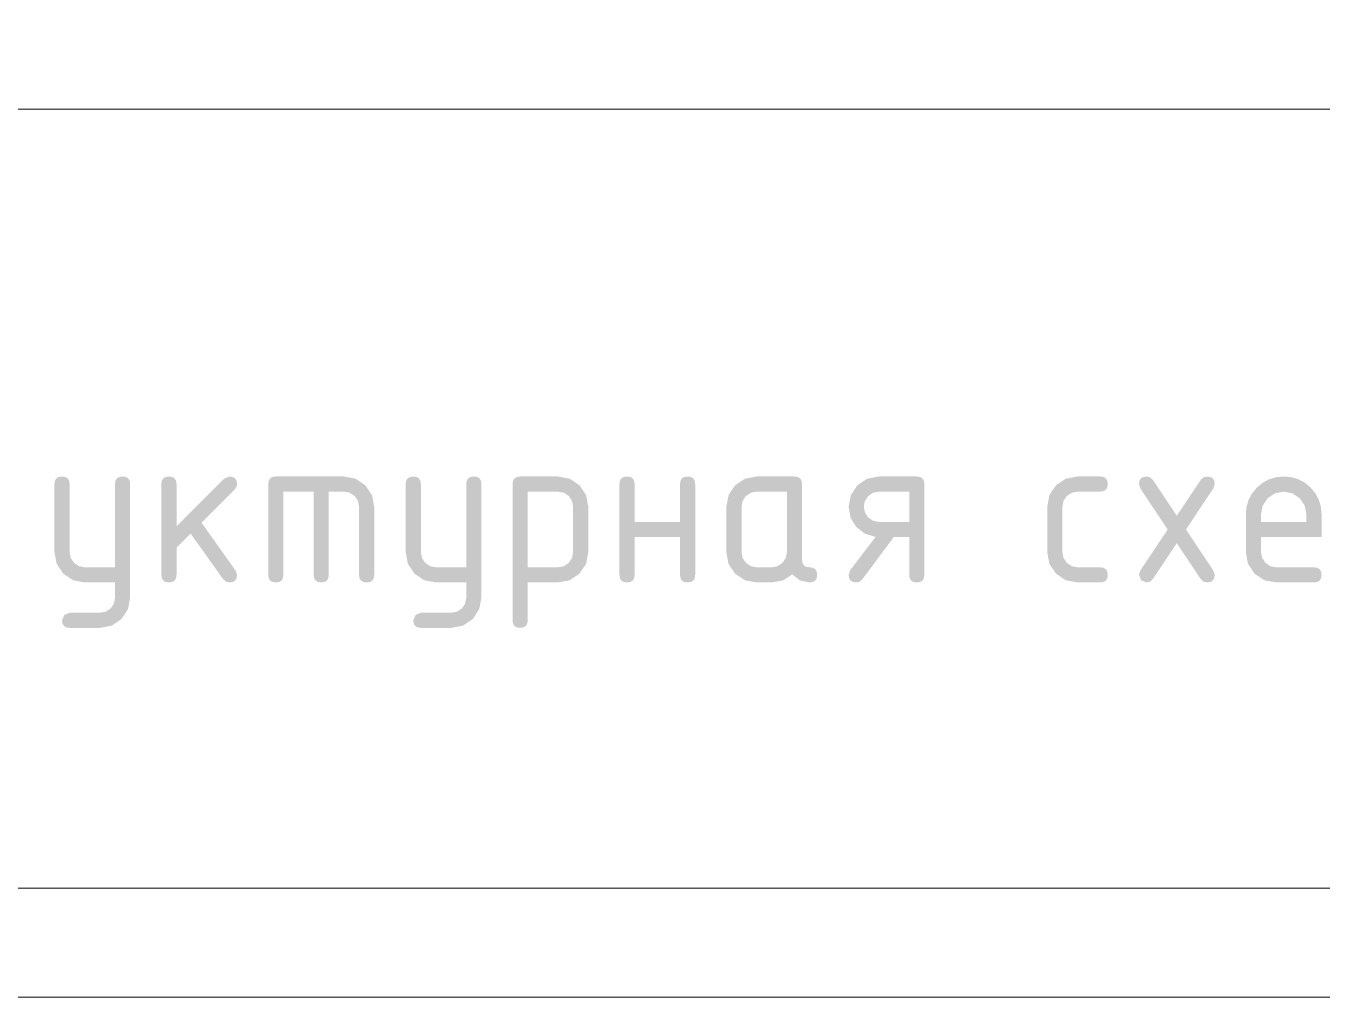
# Model space of a CAD drawing. Header units: millimetres. Extents: x 0 to 420, y 0 to 297.
# Drawn here: x 338.16 to 358.8, y 0 to 15.47 of the extents above; entities that cross this region are included whole.
import ezdxf

# ---------------------------------------------------------------- set-up
doc = ezdxf.new("R2010")
doc.units = ezdxf.units.MM

msp = doc.modelspace()

# ---------------------------------------------------------------- hatches: boundary and pattern name
for points in [[(339.579908, 6.358583), (339.579908, 6.603323), (339.098145, 6.603323), (338.910801, 6.638463), (338.755289, 6.743883), (338.650627, 6.899463), (338.615832, 7.085636), (338.615832, 8.169876), (338.623377, 8.22269), (338.646011, 8.260414), (338.683735, 8.283048), (338.736548, 8.290593), (338.789361, 8.283048), (338.827085, 8.260414), (338.84972, 8.22269), (338.857264, 8.169876), (338.857264, 7.085636), (338.875041, 6.993445), (338.928371, 6.91531), (339.00623, 6.86198), (339.098145, 6.844204), (339.579908, 6.844204), (339.579908, 8.169876), (339.587452, 8.22269), (339.610087, 8.260414), (339.64781, 8.283048), (339.700624, 8.290593), (339.753437, 8.283048), (339.791161, 8.260414), (339.813795, 8.22269), (339.82134, 8.169876), (339.82134, 6.362442), (339.786682, 6.176475), (339.682985, 6.020688), (339.529265, 5.915268), (339.344539, 5.880128), (338.857264, 5.880128), (338.804451, 5.887673), (338.766727, 5.910307), (338.744093, 5.948031), (338.736548, 6.000844), (338.772928, 6.084629), (338.857264, 6.121009), (339.339026, 6.121009), (339.433009, 6.137959), (339.510454, 6.188809), (339.562544, 6.265221)], [(340.559059, 7.497945), (341.316429, 8.255866), (341.402419, 8.290593), (341.455232, 8.283048), (341.492956, 8.260414), (341.51559, 8.22269), (341.523135, 8.169876), (341.513764, 8.12509), (341.486204, 8.086092), (340.957037, 7.556374), (341.498881, 6.793492), (341.523135, 6.721834), (341.51559, 6.66983), (341.492956, 6.632813), (341.455232, 6.610678), (341.402419, 6.603323), (341.34523, 6.616138), (341.302098, 6.654586), (340.783404, 7.382741), (340.559059, 7.158396), (340.559059, 6.724039), (340.551515, 6.671225), (340.52888, 6.633502), (340.491157, 6.610867), (340.438343, 6.603323), (340.38553, 6.610867), (340.347806, 6.633502), (340.325172, 6.671225), (340.317627, 6.724039), (340.317627, 8.169876), (340.325172, 8.22269), (340.347806, 8.260414), (340.38553, 8.283048), (340.438343, 8.290593), (340.491157, 8.283048), (340.52888, 8.260414), (340.551515, 8.22269), (340.559059, 8.169876)], [(342.140138, 8.290593), (343.22493, 8.290593), (343.410414, 8.255453), (343.566132, 8.150033), (343.671552, 7.994245), (343.706692, 7.808279), (343.706692, 6.724039), (343.699147, 6.671225), (343.676513, 6.633502), (343.638789, 6.610867), (343.585976, 6.603323), (343.533249, 6.610867), (343.495715, 6.633502), (343.47327, 6.671225), (343.465811, 6.724039), (343.465811, 7.808279), (343.448448, 7.902537), (343.396358, 7.980258), (343.318706, 8.032348), (343.22493, 8.049712), (342.983498, 8.049712), (342.983498, 6.724039), (342.975962, 6.671225), (342.953388, 6.633502), (342.915828, 6.610867), (342.863333, 6.603323), (342.81052, 6.610867), (342.772796, 6.633502), (342.750161, 6.671225), (342.742617, 6.724039), (342.742617, 8.049712), (342.260855, 8.049712), (342.260855, 6.724039), (342.25331, 6.671225), (342.230676, 6.633502), (342.192952, 6.610867), (342.140138, 6.603323), (342.087325, 6.610867), (342.049601, 6.633502), (342.026967, 6.671225), (342.019422, 6.724039), (342.019422, 8.169876), (342.026967, 8.22269), (342.049601, 8.260414), (342.087325, 8.283048)], [(345.172059, 6.358583), (345.172059, 6.603323), (344.690297, 6.603323), (344.502953, 6.638463), (344.347441, 6.743883), (344.242779, 6.899463), (344.207984, 7.085636), (344.207984, 8.169876), (344.215528, 8.22269), (344.238163, 8.260414), (344.275886, 8.283048), (344.3287, 8.290593), (344.381513, 8.283048), (344.419237, 8.260414), (344.441871, 8.22269), (344.449416, 8.169876), (344.449416, 7.085636), (344.467193, 6.993445), (344.520523, 6.91531), (344.598382, 6.86198), (344.690297, 6.844204), (345.172059, 6.844204), (345.172059, 8.169876), (345.179604, 8.22269), (345.202238, 8.260414), (345.239962, 8.283048), (345.292775, 8.290593), (345.345589, 8.283048), (345.383312, 8.260414), (345.405947, 8.22269), (345.413491, 8.169876), (345.413491, 6.362442), (345.378834, 6.176475), (345.275136, 6.020688), (345.121416, 5.915268), (344.93669, 5.880128), (344.449416, 5.880128), (344.396603, 5.887673), (344.358879, 5.910307), (344.336245, 5.948031), (344.3287, 6.000844), (344.36508, 6.084629), (344.449416, 6.121009), (344.931178, 6.121009), (345.02516, 6.137959), (345.102606, 6.188809), (345.154696, 6.265221)], [(347.853006, 7.326517), (347.853006, 6.724039), (347.845461, 6.671225), (347.822827, 6.633502), (347.785103, 6.610867), (347.73229, 6.603323), (347.679477, 6.610867), (347.641753, 6.633502), (347.619119, 6.671225), (347.611574, 6.724039), (347.611574, 8.169876), (347.619119, 8.22269), (347.641753, 8.260414), (347.679477, 8.283048), (347.73229, 8.290593), (347.785103, 8.283048), (347.822827, 8.260414), (347.845461, 8.22269), (347.853006, 8.169876), (347.853006, 7.567398), (348.575649, 7.567398), (348.575649, 8.169876), (348.583194, 8.22269), (348.605828, 8.260414), (348.643552, 8.283048), (348.696366, 8.290593), (348.749179, 8.283048), (348.786903, 8.260414), (348.809537, 8.22269), (348.817082, 8.169876), (348.817082, 6.724039), (348.809537, 6.671225), (348.786903, 6.633502), (348.749179, 6.610867), (348.696366, 6.603323), (348.643552, 6.610867), (348.605828, 6.633502), (348.583194, 6.671225), (348.575649, 6.724039), (348.575649, 7.326517)], [(354.66396, 7.808279), (354.66396, 7.085636), (354.681737, 6.993445), (354.735067, 6.91531), (354.812926, 6.86198), (354.904841, 6.844204), (355.266438, 6.844204), (355.318933, 6.836668), (355.356493, 6.814094), (355.379067, 6.776533), (355.386603, 6.724039), (355.379067, 6.671225), (355.356493, 6.633502), (355.318933, 6.610867), (355.266438, 6.603323), (354.904841, 6.603323), (354.717497, 6.638118), (354.561985, 6.74278), (354.457323, 6.898292), (354.422528, 7.085636), (354.422528, 7.808279), (354.457323, 7.995141), (354.561985, 8.150584), (354.717497, 8.255522), (354.904841, 8.290593), (355.266438, 8.290593), (355.318933, 8.283048), (355.356493, 8.260414), (355.379067, 8.22269), (355.386603, 8.169876), (355.379067, 8.117149), (355.356493, 8.079615), (355.318933, 8.05717), (355.266438, 8.049712), (354.904841, 8.049712), (354.811755, 8.032004), (354.733964, 7.979156), (354.681392, 7.900952)], [(356.631377, 7.446682), (357.067939, 6.791287), (357.088334, 6.724039), (357.08079, 6.671225), (357.058155, 6.633502), (357.020431, 6.610867), (356.967618, 6.603323), (356.909603, 6.616552), (356.867297, 6.656239), (356.485305, 7.229503), (356.103864, 6.656239), (356.061351, 6.616552), (356.003543, 6.603323), (355.918104, 6.6386), (355.882826, 6.724039), (355.903221, 6.791287), (356.339233, 7.446682), (355.903221, 8.102628), (355.882826, 8.169876), (355.890371, 8.22269), (355.913006, 8.260414), (355.950729, 8.283048), (356.003543, 8.290593), (356.061351, 8.277363), (356.103864, 8.237676), (356.485305, 7.666066), (356.867297, 8.237676), (356.909603, 8.277363), (356.967618, 8.290593), (357.020431, 8.283151), (357.058155, 8.260827), (357.08079, 8.22362), (357.088334, 8.17153), (357.067939, 8.102628)]]:
    msp.add_hatch(color=7).paths.add_polyline_path(points, flags=0)
h = msp.add_hatch(color=7)
h.paths.add_polyline_path([(345.909779, 8.169876), (345.917324, 8.22269), (345.939958, 8.260414), (345.977682, 8.283048), (346.030495, 8.290593), (346.632973, 8.290593), (346.819835, 8.255522), (346.975278, 8.150584), (347.080216, 7.995141), (347.115287, 7.808279), (347.115287, 7.085636), (347.080216, 6.899463), (346.975278, 6.743883), (346.819835, 6.638463), (346.632973, 6.603323), (346.151211, 6.603323), (346.151211, 6.000844), (346.143666, 5.948031), (346.121032, 5.910307), (346.083308, 5.887673), (346.030495, 5.880128), (345.977682, 5.887673), (345.939958, 5.910307), (345.917324, 5.948031), (345.909779, 6.000844)], flags=0)
h.paths.add_polyline_path([(346.151211, 8.049712), (346.151211, 6.844204), (346.632973, 6.844204), (346.725577, 6.861636), (346.803299, 6.914208), (346.856146, 6.992274), (346.873854, 7.085636), (346.873854, 7.808279), (346.856491, 7.902537), (346.804401, 7.980258), (346.726955, 8.032348), (346.632973, 8.049712)], flags=0)
h = msp.add_hatch(color=7)
h.paths.add_polyline_path([(350.277445, 8.049712), (349.795682, 8.049712), (349.702596, 8.032004), (349.624806, 7.979156), (349.572233, 7.900952), (349.554801, 7.808279), (349.554801, 7.085636), (349.572578, 6.993445), (349.625908, 6.91531), (349.703767, 6.86198), (349.795682, 6.844204), (350.036563, 6.844204), (350.129168, 6.861636), (350.206889, 6.914208), (350.259737, 6.992274), (350.277445, 7.085636)], flags=0)
h.paths.add_polyline_path([(350.759758, 6.724039), (350.752213, 6.671225), (350.729579, 6.633502), (350.691855, 6.610867), (350.639042, 6.603323), (350.485942, 6.635224), (350.363434, 6.731205), (350.214882, 6.635224), (350.036563, 6.603323), (349.795682, 6.603323), (349.608338, 6.638118), (349.452826, 6.74278), (349.348164, 6.898292), (349.313369, 7.085636), (349.313369, 7.808279), (349.348164, 7.995141), (349.452826, 8.150584), (349.608338, 8.255522), (349.795682, 8.290593), (350.398161, 8.290593), (350.450974, 8.283048), (350.488698, 8.260414), (350.511332, 8.22269), (350.518877, 8.169876), (350.518877, 6.96492), (350.526335, 6.912107), (350.54878, 6.874383), (350.586315, 6.851748), (350.639042, 6.844204), (350.691855, 6.836668), (350.729579, 6.814094), (350.752213, 6.776533)], flags=0)
h = msp.add_hatch(color=7)
h.paths.add_polyline_path([(351.689831, 7.329824), (351.519436, 7.379847), (351.381701, 7.486921), (351.290682, 7.634578), (351.260434, 7.808279), (351.295229, 7.995141), (351.399891, 8.150584), (351.555403, 8.255522), (351.742747, 8.290593), (352.345226, 8.290593), (352.398039, 8.283048), (352.435763, 8.260414), (352.458397, 8.22269), (352.465942, 8.169876), (352.465942, 6.724039), (352.458397, 6.671225), (352.435763, 6.633502), (352.398039, 6.610867), (352.345226, 6.603323), (352.292412, 6.610867), (352.254689, 6.633502), (352.232054, 6.671225), (352.224509, 6.724039), (352.224509, 7.326517), (351.97977, 7.326517), (351.477613, 6.652381), (351.435169, 6.615449), (351.38115, 6.603323), (351.328337, 6.610867), (351.290613, 6.633502), (351.267979, 6.671225), (351.260434, 6.724039), (351.284136, 6.796799)], flags=0)
h.paths.add_polyline_path([(351.501866, 7.808279), (351.519643, 7.716364), (351.572973, 7.638505), (351.650832, 7.585175), (351.742747, 7.567398), (352.224509, 7.567398), (352.224509, 8.049712), (351.742747, 8.049712), (351.649661, 8.032004), (351.571871, 7.979156), (351.519298, 7.900952)], flags=0)
h = msp.add_hatch(color=7)
h.paths.add_polyline_path([(358.1871, 8.049712), (358.048538, 8.022978), (357.931887, 7.943327), (357.852512, 7.826469), (357.826054, 7.688114), (357.826054, 7.567398), (358.548697, 7.567398), (358.548697, 7.688114), (358.522239, 7.826469), (358.442864, 7.943327), (358.325937, 8.022978)], flags=0)
h.paths.add_polyline_path([(357.826054, 7.326517), (357.826054, 7.085636), (357.843831, 6.993445), (357.897161, 6.91531), (357.97502, 6.86198), (358.066935, 6.844204), (358.669413, 6.844204), (358.722227, 6.836668), (358.75995, 6.814094), (358.782585, 6.776533), (358.790129, 6.724039), (358.782585, 6.671225), (358.75995, 6.633502), (358.722227, 6.610867), (358.669413, 6.603323), (358.066935, 6.603323), (357.879591, 6.638118), (357.724079, 6.74278), (357.619417, 6.898292), (357.584622, 7.085636), (357.584622, 7.688114), (357.595594, 7.808331), (357.628581, 7.919349), (357.683685, 8.021272), (357.76101, 8.114204), (357.853709, 8.191296), (357.955658, 8.246426), (358.066806, 8.279542), (358.1871, 8.290593), (358.309056, 8.279646), (358.421091, 8.24684), (358.523203, 8.192227), (358.615394, 8.115857), (358.691763, 8.023675), (358.746377, 7.921623), (358.779183, 7.809752), (358.790129, 7.688114), (358.790129, 7.326517)], flags=0)

# ---------------------------------------------------------------- linework, layer by layer
at = {"color": 7, "lineweight": 0}
for points in [[(0.211668, 0), (420.073667, 0), (420.073667, 296.925999), (0.211668, 296.925999)], [(7.239002, 1.735667), (418.338, 1.735667), (418.338, 295.190332), (7.239002, 295.190332)]]:
    msp.add_lwpolyline(points, close=True, dxfattribs=at)
for points in [[(319.193334, 14.139333), (418.338, 14.139333)], [(265.472334, 1.735667), (418.338, 1.735667)]]:
    msp.add_lwpolyline(points, dxfattribs=at)

doc.saveas('drawing.dxf')
